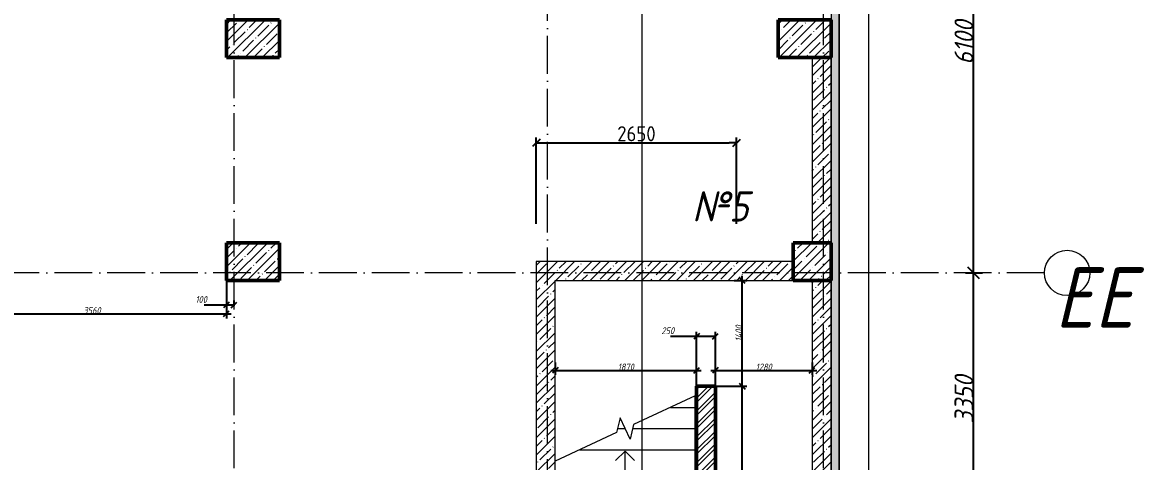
# Model space of a CAD drawing. Header units: millimetres. Extents: x -606178 to 312196, y -19338 to 632709.
# Drawn here: x -509517 to -494668, y 504578 to 510392 of the extents above; entities that cross this region are included whole.
import ezdxf

# ---------------------------------------------------------------- set-up
doc = ezdxf.new("R2010")
doc.units = ezdxf.units.MM
doc.linetypes.add('50_200_ШТРИХ_1Т_ш5_п1_п1_', pattern=[700, 500, -100, 0, -100])
for name, color, linetype, lineweight in [('A-____-____-DIMS', 7, 'Continuous', 9), ('A-FLOR-____-OTLN', 7, 'Continuous', 9), ('A-WALL-____-MCUT', 7, 'Continuous', 13), ('A-WALL-____-MCUT-1', 7, 'Continuous', 9), ('A-WALL-____-MCUT-2', 7, 'Continuous', 50), ('A-WALL-____-MCUT-3', 7, 'Continuous', 9), ('A-WALL-____-PATT-1', 7, 'Continuous', 9), ('G-____-____-TEXT', 7, 'Continuous', 9), ('S-COLS-____-MCUT', 7, 'Continuous', 50), ('S-COLS-____-OTLN', 7, 'Continuous', 9), ('S-GRID-____-IDEN', 7, 'Continuous', 9), ('S-GRID-____-OTLN-1', 7, '50_200_ШТРИХ_1Т_ш5_п1_п1_', 9), ('S-STRS-____-MBND', 7, 'Continuous', 9), ('S-STRS-____-OTLN-1', 7, 'Continuous', 9)]:
    doc.layers.add(name, color=color, linetype=linetype, lineweight=lineweight)
doc.layers.add('A-WALL-____-PATT-2', color=7, linetype='Continuous', lineweight=9, true_color=0x787878)
doc.layers.add('G-____-____-SYMB-1', color=9, linetype='Continuous', lineweight=9, true_color=0x808080)
doc.styles.add('ISOCPEUR_I', font='isocpeui.ttf', dxfattribs={"width": 0.9, "height": 2.5})
doc.styles.add('ISOCPEUR_I_7', font='isocpeui.ttf', dxfattribs={"width": 0.9, "height": 90})
doc.styles.add('ISOCPEUR_I_9', font='isocpeui.ttf', dxfattribs={"width": 0.9, "height": 250})
doc.styles.add('СПДС', font='isocpeur.ttf', dxfattribs={"width": 0.9})
doc.dimstyles.new('ISO-1_8_0_9К_СРЕДНИЙ_Кладочные', dxfattribs={"dimscale": 304.8, "dimtxt": 89.638306, "dimasz": 0.246063, "dimexe": 0.19685, "dimexo": 0, "dimgap": 0, "dimtad": 1, "dimdec": 3, "dimrnd": 0.001, "dimdsep": 46, "dimtxsty": 'ISOCPEUR_I_7', "dimblk1": 'OBLIQUE', "dimblk2": 'OBLIQUE', "dimsah": 1, "dimcen": 0.09, "dimdle": 0.19685, "dimazin": 0, "dimtfac": 1, "dimtdec": 4, "dimtix": 1, "dimtmove": 2, "dimatfit": 3, "dimfxl": 1, "dimtvp": 1, "dimtolj": 1, "dimtzin": 0, "dimarcsym": 2})
doc.dimstyles.new('ISO-1_8_0_9К_СРЕДНИЙ_Кладочные_1', dxfattribs={"dimscale": 304.8, "dimtxt": 89.638306, "dimasz": 0.246063, "dimexe": 0.19685, "dimexo": 0, "dimgap": 0, "dimtad": 1, "dimdec": 3, "dimrnd": 0.001, "dimdsep": 46, "dimtxsty": 'ISOCPEUR_I_7', "dimblk1": 'OBLIQUE', "dimblk2": 'OBLIQUE', "dimsah": 1, "dimcen": 0.09, "dimdle": 0.19685, "dimazin": 0, "dimtfac": 1, "dimtdec": 4, "dimtix": 1, "dimtmove": 0, "dimatfit": 3, "dimfxl": 1, "dimtvp": 1, "dimtolj": 1, "dimtzin": 0, "dimarcsym": 2})
doc.dimstyles.new('ISO-1_8_0_9К_СРЕДНИЙ_Кладочные_2', dxfattribs={"dimscale": 304.8, "dimtxt": 89.638306, "dimasz": 0.246063, "dimexe": 0.19685, "dimexo": 0, "dimgap": 0, "dimtad": 1, "dimdec": 3, "dimrnd": 0.001, "dimdsep": 46, "dimtxsty": 'ISOCPEUR_I_7', "dimblk1": 'OBLIQUE', "dimblk2": 'OBLIQUE', "dimsah": 1, "dimcen": 0.09, "dimdle": 0.19685, "dimazin": 0, "dimtfac": 1, "dimtdec": 4, "dimtix": 1, "dimtmove": 1, "dimatfit": 3, "dimfxl": 1, "dimtvp": 1, "dimtolj": 1, "dimtzin": 0, "dimarcsym": 2})
doc.dimstyles.new('ISO-2_5_0_9К_БОЛЬШОЙ_ОСИ', dxfattribs={"dimscale": 304.8, "dimtxt": 248.995294, "dimasz": 0.492126, "dimexe": 0.393701, "dimexo": 0, "dimgap": 0, "dimtad": 1, "dimdec": 0, "dimzin": 0, "dimdsep": 46, "dimtxsty": 'ISOCPEUR_I_9', "dimblk1": 'OBLIQUE', "dimblk2": 'OBLIQUE', "dimsah": 1, "dimcen": 0.09, "dimdle": 0.393701, "dimazin": 0, "dimtfac": 1, "dimtdec": 4, "dimtix": 1, "dimtmove": 0, "dimatfit": 3, "dimfxl": 1, "dimtvp": 1, "dimtolj": 1, "dimtzin": 0, "dimarcsym": 2})
doc.dimstyles.new('Размера А3', dxfattribs={"dimtxt": 200, "dimasz": 100, "dimexe": 70, "dimexo": 100, "dimgap": 20, "dimtad": 1, "dimdec": 0, "dimrnd": 10, "dimzin": 0, "dimdsep": 46, "dimtxsty": 'СПДС', "dimblk": 'ARROWHEAD_6', "dimcen": 1, "dimclrd": 256, "dimclre": 256, "dimclrt": 256, "dimazin": 0, "dimtfac": 1, "dimtdec": 0, "dimtmove": 2, "dimatfit": 3, "dimfxl": 1, "dimtolj": 1, "dimtzin": 0, "dimarcsym": 0})
pattern_1 = [(45, (-600067.05, 451794.26), (-114.04925, 114.04925), []), (45, (-599953, 451794.26), (-114.04925, 114.04925), [201.612, -40.322, 3.353, -36.97])]

# ---------------------------------------------------------------- blocks, each defined once
blk = doc.blocks.new('BSC_Колонна _Прямоугольная - 500х700-V120-АР1_Кладочный план подвала в осях 1-64_Ю-ЯЯ')
at = {"layer": 'S-COLS-____-OTLN'}
h = blk.add_hatch(dxfattribs=at)
h.set_pattern_fill('FP_136', color=256, style=0, pattern_type=2)
h.set_pattern_definition([(315, (-55431.04, 93600), (114.04925, 114.04925), []), (315, (-55431.04, 93485.95), (114.04925, 114.04925), [201.613, -40.323, 3.353, -36.97])])
h.paths.add_polyline_path([(-250, -350), (250, -350), (250, 350), (-250, 350)], flags=0)
at = {"layer": 'S-COLS-____-MCUT'}
for p, q in [((250, 350), (-250, 350)), ((-250, 350), (-250, -350)), ((250, -350), (250, 350)), ((-250, -350), (250, -350))]:
    blk.add_line(p, q, dxfattribs=at)
blk = doc.blocks.new('BSC_Колонна _Прямоугольная - 500х500-V121-АР1_Кладочный план подвала в осях 1-64_Ю-ЯЯ')
at = {"layer": 'S-COLS-____-OTLN'}
h = blk.add_hatch(dxfattribs=at)
h.set_pattern_fill('FP_137', color=256, style=0, pattern_type=2)
h.set_pattern_definition([(315, (-55431.04, 101000), (114.04925, 114.04925), []), (315, (-55431.04, 100885.95), (114.04925, 114.04925), [201.613, -40.323, 3.353, -36.97])])
h.paths.add_polyline_path([(-250, -250), (250, -250), (250, 250), (-250, 250)], flags=0)
at = {"layer": 'S-COLS-____-MCUT'}
for p, q in [((250, 250), (-250, 250)), ((-250, 250), (-250, -250)), ((250, -250), (250, 250)), ((-250, -250), (250, -250))]:
    blk.add_line(p, q, dxfattribs=at)
blk = doc.blocks.new('BSC_Колонна _Прямоугольная - 500х700-V172-АР1_Кладочный план подвала в осях 1-64_Ю-ЯЯ')
at = {"layer": 'S-COLS-____-OTLN'}
h = blk.add_hatch(dxfattribs=at)
h.set_pattern_fill('FP_191', color=256, style=0, pattern_type=2)
h.set_pattern_definition([(315, (-58381.04, 93600), (114.04925, 114.04925), []), (315, (-58381.04, 93485.95), (114.04925, 114.04925), [201.613, -40.323, 3.353, -36.97])])
h.paths.add_polyline_path([(-250, -350), (250, -350), (250, 350), (-250, 350)], flags=0)
at = {"layer": 'S-COLS-____-MCUT'}
for p, q in [((250, 350), (-250, 350)), ((-250, 350), (-250, -350)), ((250, -350), (250, 350)), ((-250, -350), (250, -350))]:
    blk.add_line(p, q, dxfattribs=at)
blk = doc.blocks.new('BSC_Колонна _Прямоугольная - 500х700-V173-АР1_Кладочный план подвала в осях 1-64_Ю-ЯЯ')
at = {"layer": 'S-COLS-____-OTLN'}
h = blk.add_hatch(dxfattribs=at)
h.set_pattern_fill('FP_192', color=256, style=0, pattern_type=2)
h.set_pattern_definition([(315, (-58381.04, 100900), (114.04925, 114.04925), []), (315, (-58381.04, 100785.95), (114.04925, 114.04925), [201.613, -40.323, 3.353, -36.97])])
h.paths.add_polyline_path([(-250, -350), (250, -350), (250, 350), (-250, 350)], flags=0)
at = {"layer": 'S-COLS-____-MCUT'}
for p, q in [((250, 350), (-250, 350)), ((-250, 350), (-250, -350)), ((250, -350), (250, 350)), ((-250, -350), (250, -350))]:
    blk.add_line(p, q, dxfattribs=at)
blk = doc.blocks.new('Ось сетки - Круг_Ø6_00__ISO-2_5_0_9K_-25732049-АР1_Кладочный план подвала в осях 1-64_Ю-ЯЯ')
at = {"layer": 'S-GRID-____-IDEN'}
blk.add_circle((0, 0), 3, dxfattribs=at)
blk = doc.blocks.new('_Oblique')
at = {"color": 0, "linetype": 'ByBlock', "lineweight": -2}
blk.add_line((-0.5, -0.5), (0.5, 0.5), dxfattribs=at)
blk = doc.blocks.new('*D3842')
at = {"layer": 'A-____-____-DIMS', "color": 0, "lineweight": -2, "transparency": 16777216}
for p, q in [((-496933, 503605), (-496933, 507195)), ((-497039, 507075), (-496813, 507075)), ((-497039, 503725), (-496813, 503725))]:
    blk.add_line(p, q, dxfattribs=at)
at = {"layer": 'Defpoints', "color": 0, "transparency": 16777216}
for p in [(-497039, 507075), (-496933, 507075), (-497039, 503725)]:
    blk.add_point(p, dxfattribs=at)
at = {"layer": 'A-____-____-DIMS', "color": 0, "lineweight": -2, "transparency": 16777216, "xscale": 150, "yscale": 150, "zscale": 150}
for p, rotation in [((-496933, 507075), 90), ((-496933, 503725), 270)]:
    blk.add_blockref('_Oblique', p, dxfattribs=dict(at, rotation=rotation))
at = {"layer": 'A-____-____-DIMS', "color": 0, "transparency": 16777216, "insert": (-497058, 505400), "char_height": 250, "width": 758.48, "attachment_point": 5, "rotation": 90, "style": 'ISOCPEUR_I_9'}
blk.add_mtext('\\A1;3350', dxfattribs=at)
blk = doc.blocks.new('*D3843')
at = {"layer": 'A-____-____-DIMS', "color": 0, "lineweight": -2, "transparency": 16777216}
for p, q in [((-496933, 506955), (-496933, 513295)), ((-497039, 513175), (-496813, 513175)), ((-497039, 507075), (-496813, 507075))]:
    blk.add_line(p, q, dxfattribs=at)
at = {"layer": 'Defpoints', "color": 0, "transparency": 16777216}
for p in [(-497039, 513175), (-496933, 513175), (-497039, 507075)]:
    blk.add_point(p, dxfattribs=at)
at = {"layer": 'A-____-____-DIMS', "color": 0, "lineweight": -2, "transparency": 16777216, "xscale": 150, "yscale": 150, "zscale": 150}
for p, rotation in [((-496933, 513175), 90), ((-496933, 507075), 270)]:
    blk.add_blockref('_Oblique', p, dxfattribs=dict(at, rotation=rotation))
at = {"layer": 'A-____-____-DIMS', "color": 0, "transparency": 16777216, "insert": (-497058, 510125), "char_height": 250, "width": 701.02, "attachment_point": 5, "rotation": 90, "style": 'ISOCPEUR_I_9'}
blk.add_mtext('\\A1;6100', dxfattribs=at)
blk = doc.blocks.new('*D3793')
at = {"layer": 'A-____-____-DIMS', "color": 0, "lineweight": -2, "transparency": 16777216}
for p, q in [((-506817, 506975), (-506817, 506474)), ((-510437, 506534), (-506757, 506534)), ((-510377, 506375), (-510377, 506594))]:
    blk.add_line(p, q, dxfattribs=at)
at = {"layer": 'Defpoints', "color": 0, "transparency": 16777216}
for p in [(-506817, 506975), (-506817, 506534), (-510377, 506375)]:
    blk.add_point(p, dxfattribs=at)
at = {"layer": 'A-____-____-DIMS', "color": 0, "lineweight": -2, "transparency": 16777216, "xscale": 75, "yscale": 75, "zscale": 75, "rotation": 180}
blk.add_blockref('_Oblique', (-510377, 506534), dxfattribs=at)
at = {"layer": 'A-____-____-DIMS', "color": 0, "lineweight": -2, "transparency": 16777216, "xscale": 75, "yscale": 75, "zscale": 75}
blk.add_blockref('_Oblique', (-506817, 506534), dxfattribs=at)
at = {"layer": 'A-____-____-DIMS', "color": 0, "transparency": 16777216, "insert": (-508597, 506579), "char_height": 90, "width": 546.1, "attachment_point": 5, "style": 'ISOCPEUR_I_7'}
blk.add_mtext('\\A1;3560', dxfattribs=at)
blk = doc.blocks.new('*D3794')
at = {"layer": 'A-____-____-DIMS', "color": 0, "lineweight": -2, "transparency": 16777216}
for p, q in [((-506817, 506975), (-506817, 506589)), ((-506817, 506649), (-507113, 506649)), ((-506717, 506649), (-506877, 506649)), ((-506717, 506640), (-506717, 506709))]:
    blk.add_line(p, q, dxfattribs=at)
at = {"layer": 'Defpoints', "color": 0, "transparency": 16777216}
for p in [(-506817, 506975), (-506717, 506649), (-506717, 506640)]:
    blk.add_point(p, dxfattribs=at)
at = {"layer": 'A-____-____-DIMS', "color": 0, "lineweight": -2, "transparency": 16777216, "xscale": 75, "yscale": 75, "zscale": 75, "rotation": 180}
blk.add_blockref('_Oblique', (-506817, 506649), dxfattribs=at)
at = {"layer": 'A-____-____-DIMS', "color": 0, "lineweight": -2, "transparency": 16777216, "xscale": 75, "yscale": 75, "zscale": 75}
blk.add_blockref('_Oblique', (-506717, 506649), dxfattribs=at)
at = {"layer": 'A-____-____-DIMS', "color": 0, "transparency": 16777216, "insert": (-507227, 506769), "char_height": 90, "width": 368.21, "attachment_point": 1, "line_spacing_factor": 1.149209, "style": 'ISOCPEUR_I_7'}
blk.add_mtext('\\A1;100', dxfattribs=at)
blk = doc.blocks.new('*D3911')
at = {"layer": 'A-____-____-DIMS', "color": 0, "lineweight": -2, "transparency": 16777216}
for p, q in [((-502527, 505785), (-500537, 505785)), ((-502467, 505891), (-502467, 505725)), ((-500597, 505575), (-500597, 505845))]:
    blk.add_line(p, q, dxfattribs=at)
at = {"layer": 'Defpoints', "color": 0, "transparency": 16777216}
for p in [(-502467, 505891), (-500597, 505785), (-500597, 505575)]:
    blk.add_point(p, dxfattribs=at)
at = {"layer": 'A-____-____-DIMS', "color": 0, "lineweight": -2, "transparency": 16777216, "xscale": 75, "yscale": 75, "zscale": 75, "rotation": 180}
blk.add_blockref('_Oblique', (-502467, 505785), dxfattribs=at)
at = {"layer": 'A-____-____-DIMS', "color": 0, "lineweight": -2, "transparency": 16777216, "xscale": 75, "yscale": 75, "zscale": 75}
blk.add_blockref('_Oblique', (-500597, 505785), dxfattribs=at)
at = {"layer": 'A-____-____-DIMS', "color": 0, "transparency": 16777216, "insert": (-501532, 505831), "char_height": 90, "width": 504.73, "attachment_point": 5, "style": 'ISOCPEUR_I_7'}
blk.add_mtext('\\A1;1870', dxfattribs=at)
blk = doc.blocks.new('*D3912')
at = {"layer": 'A-____-____-DIMS', "color": 0, "lineweight": -2, "transparency": 16777216}
for p, q in [((-500597, 506235), (-500943, 506235)), ((-500347, 506235), (-500657, 506235)), ((-500597, 505575), (-500597, 506295)), ((-500347, 505575), (-500347, 506295))]:
    blk.add_line(p, q, dxfattribs=at)
at = {"layer": 'Defpoints', "color": 0, "transparency": 16777216}
for p in [(-500347, 506235), (-500597, 505575), (-500347, 505575)]:
    blk.add_point(p, dxfattribs=at)
at = {"layer": 'A-____-____-DIMS', "color": 0, "lineweight": -2, "transparency": 16777216, "xscale": 75, "yscale": 75, "zscale": 75, "rotation": 180}
blk.add_blockref('_Oblique', (-500597, 506235), dxfattribs=at)
at = {"layer": 'A-____-____-DIMS', "color": 0, "lineweight": -2, "transparency": 16777216, "xscale": 75, "yscale": 75, "zscale": 75}
blk.add_blockref('_Oblique', (-500347, 506235), dxfattribs=at)
at = {"layer": 'A-____-____-DIMS', "color": 0, "transparency": 16777216, "insert": (-501062, 506355), "char_height": 90, "width": 409.58, "attachment_point": 1, "line_spacing_factor": 1.149209, "style": 'ISOCPEUR_I_7'}
blk.add_mtext('\\A1;250', dxfattribs=at)
blk = doc.blocks.new('*D3913')
at = {"layer": 'A-____-____-DIMS', "color": 0, "lineweight": -2, "transparency": 16777216}
for p, q in [((-500407, 505785), (-499007, 505785)), ((-500347, 505575), (-500347, 505845)), ((-499067, 505891), (-499067, 505725))]:
    blk.add_line(p, q, dxfattribs=at)
at = {"layer": 'Defpoints', "color": 0, "transparency": 16777216}
for p in [(-499067, 505891), (-499067, 505785), (-500347, 505575)]:
    blk.add_point(p, dxfattribs=at)
at = {"layer": 'A-____-____-DIMS', "color": 0, "lineweight": -2, "transparency": 16777216, "xscale": 75, "yscale": 75, "zscale": 75, "rotation": 180}
blk.add_blockref('_Oblique', (-500347, 505785), dxfattribs=at)
at = {"layer": 'A-____-____-DIMS', "color": 0, "lineweight": -2, "transparency": 16777216, "xscale": 75, "yscale": 75, "zscale": 75}
blk.add_blockref('_Oblique', (-499067, 505785), dxfattribs=at)
at = {"layer": 'A-____-____-DIMS', "color": 0, "transparency": 16777216, "insert": (-499707, 505830), "char_height": 90, "width": 504.73, "attachment_point": 5, "style": 'ISOCPEUR_I_7'}
blk.add_mtext('\\A1;1280', dxfattribs=at)
blk = doc.blocks.new('*D3915')
at = {"layer": 'A-____-____-DIMS', "color": 0, "lineweight": -2, "transparency": 16777216}
for p, q in [((-499992, 501415), (-499992, 505635)), ((-500347, 505575), (-499932, 505575)), ((-500347, 501475), (-499932, 501475))]:
    blk.add_line(p, q, dxfattribs=at)
at = {"layer": 'Defpoints', "color": 0, "transparency": 16777216}
for p in [(-500347, 505575), (-499992, 505575), (-500347, 501475)]:
    blk.add_point(p, dxfattribs=at)
at = {"layer": 'A-____-____-DIMS', "color": 0, "lineweight": -2, "transparency": 16777216, "xscale": 75, "yscale": 75, "zscale": 75}
for p, rotation in [((-499992, 505575), 90), ((-499992, 501475), 270)]:
    blk.add_blockref('_Oblique', p, dxfattribs=dict(at, rotation=rotation))
at = {"layer": 'A-____-____-DIMS', "color": 0, "transparency": 16777216, "insert": (-500167, 503242), "char_height": 90, "width": 521.28, "attachment_point": 1, "rotation": 90, "line_spacing_factor": 1.149209, "style": 'ISOCPEUR_I_7'}
blk.add_mtext('\\A1;4100', dxfattribs=at)
blk = doc.blocks.new('*D3916')
at = {"layer": 'A-____-____-DIMS', "color": 0, "lineweight": -2, "transparency": 16777216}
for p, q in [((-500098, 506975), (-499932, 506975)), ((-499992, 505515), (-499992, 507035)), ((-500347, 505575), (-499932, 505575))]:
    blk.add_line(p, q, dxfattribs=at)
at = {"layer": 'Defpoints', "color": 0, "transparency": 16777216}
for p in [(-500098, 506975), (-499992, 506975), (-500347, 505575)]:
    blk.add_point(p, dxfattribs=at)
at = {"layer": 'A-____-____-DIMS', "color": 0, "lineweight": -2, "transparency": 16777216, "xscale": 75, "yscale": 75, "zscale": 75}
for p, rotation in [((-499992, 506975), 90), ((-499992, 505575), 270)]:
    blk.add_blockref('_Oblique', p, dxfattribs=dict(at, rotation=rotation))
at = {"layer": 'A-____-____-DIMS', "color": 0, "transparency": 16777216, "insert": (-500037, 506275), "char_height": 90, "width": 521.28, "attachment_point": 5, "rotation": 90, "style": 'ISOCPEUR_I_7'}
blk.add_mtext('\\A1;1400', dxfattribs=at)
blk = doc.blocks.new('ARROWHEAD_6')
at = {"color": 0, "linetype": 'Continuous'}
for p, q in [((0, 0), (-1, 0)), ((-0.5, -0.5), (0.5, 0.5))]:
    blk.add_line(p, q, dxfattribs=at)
blk = doc.blocks.new('*D4046')
at = {"lineweight": -2, "transparency": 16777216}
for p, q in [((-502717, 507725), (-502717, 508868)), ((-502617, 508798), (-500167, 508798)), ((-500067, 507725), (-500067, 508868))]:
    blk.add_line(p, q, dxfattribs=at)
at = {"layer": 'Defpoints', "color": 0, "transparency": 16777216}
for p in [(-500067, 508798), (-502717, 507625), (-500067, 507625)]:
    blk.add_point(p, dxfattribs=at)
at = {"lineweight": -2, "transparency": 16777216, "xscale": 100, "yscale": 100, "zscale": 100, "rotation": 180}
blk.add_blockref('ARROWHEAD_6', (-502717, 508798), dxfattribs=at)
at = {"lineweight": -2, "transparency": 16777216, "xscale": 100, "yscale": 100, "zscale": 100}
blk.add_blockref('ARROWHEAD_6', (-500067, 508798), dxfattribs=at)
at = {"lineweight": 25, "transparency": 16777216, "insert": (-501392, 508918), "char_height": 200, "attachment_point": 5, "style": 'СПДС'}
blk.add_mtext('\\A1;2650', dxfattribs=at)

msp = doc.modelspace()

# ---------------------------------------------------------------- hatches: boundary and pattern name
at = {"layer": 'A-WALL-____-PATT-1'}
h = msp.add_hatch(dxfattribs=at)
h.set_pattern_fill('FP_54', color=256, style=0, pattern_type=2)
h.set_pattern_definition([(0, (-600067.05, 451794.26), (120.967, 69.841), [80.645, -161.29]), (120, (-600067.05, 451794.26), (-120.96808, 69.84086), [80.645, -161.29]), (60, (-600067.05, 451794.26), (-8e-05, 139.68186), [0, -161.29, 80.645, 0])])
h.paths.add_polyline_path([(-498764.5892, 493275.3011), (-498715.047, 493275.3011), (-498715.047, 537577.3011), (-498815.047, 537577.3011), (-498815.047, 493275.3011)], flags=0)
h = msp.add_hatch(dxfattribs=at)
h.set_pattern_fill('FP_1', color=256, style=0, pattern_type=2)
h.set_pattern_definition(pattern_1)
h.paths.add_polyline_path([(-499067.047, 507475.3011), (-498817.047, 507475.3011), (-498817.047, 509925.3011), (-499067.047, 509925.3011)], flags=0)
h = msp.add_hatch(dxfattribs=at)
h.set_pattern_fill('FP_1', color=256, style=0, pattern_type=2)
h.set_pattern_definition(pattern_1)
h.paths.add_polyline_path([(-502717.047, 506975.3011), (-499317.047, 506975.3011), (-499317.047, 507225.3011), (-502717.047, 507225.3011)], flags=0)
h = msp.add_hatch(dxfattribs=at)
h.set_pattern_fill('FP_1', color=256, style=0, pattern_type=2)
h.set_pattern_definition(pattern_1)
h.paths.add_polyline_path([(-502717.047, 501775.3011), (-502467.047, 501775.3011), (-502467.047, 506975.3011), (-502717.047, 506975.3011), (-502717.047, 502560.5399)], flags=0)
h = msp.add_hatch(dxfattribs=at)
h.set_pattern_fill('FP_1', color=256, style=0, pattern_type=2)
h.set_pattern_definition(pattern_1)
h.paths.add_polyline_path([(-499067.047, 498875.3011), (-498817.047, 498875.3011), (-498817.047, 506975.3011), (-499067.047, 506975.3011), (-499067.047, 499331.565)], flags=0)
at = {"layer": 'A-WALL-____-PATT-2'}
h = msp.add_hatch(dxfattribs=at)
h.set_pattern_fill('FP_53', color=256, style=0, pattern_type=2)
h.set_pattern_definition([(45, (-600067.05, 451794.26), (-85.53659, 85.53659), []), (45, (-600010.02, 451794.26), (-85.53659, 85.53659), [])])
h.paths.add_polyline_path([(-500597.047, 501475.3011), (-500347.047, 501475.3011), (-500347.047, 505575.3011), (-500597.047, 505575.3011)], flags=0)

# ---------------------------------------------------------------- linework, layer by layer
at = {"layer": 'A-FLOR-____-OTLN'}
msp.add_line((-498317.047, 498625.3011), (-498317.047, 535131.9328), dxfattribs=at)
at = {"layer": 'A-WALL-____-MCUT'}
for p, q in [((-498715.047, 537577.3011), (-498715.047, 493275.3011)), ((-498707.047, 493275.3011), (-498707.047, 537585.3011))]:
    msp.add_line(p, q, dxfattribs=at)
at = {"layer": 'A-WALL-____-MCUT-1'}
for p, q in [((-499067.047, 509925.3011), (-499067.047, 507475.3011)), ((-498817.047, 507475.3011), (-498817.047, 509925.3011)), ((-499317.047, 507225.3011), (-502717.047, 507225.3011)), ((-502717.047, 507225.3011), (-502717.047, 501775.3011)), ((-502467.047, 506975.3011), (-499317.047, 506975.3011)), ((-502467.047, 501525.3011), (-502467.047, 506975.3011)), ((-499067.047, 506975.3011), (-499067.047, 498875.3011)), ((-498817.047, 498875.3011), (-498817.047, 506975.3011))]:
    msp.add_line(p, q, dxfattribs=at)
at = {"layer": 'A-WALL-____-MCUT-2'}
for p, q in [((-500597.047, 505575.3011), (-500597.047, 501475.3011)), ((-500347.047, 505575.3011), (-500597.047, 505575.3011)), ((-500347.047, 501475.3011), (-500347.047, 505575.3011))]:
    msp.add_line(p, q, dxfattribs=at)
at = {"layer": 'A-WALL-____-MCUT-3'}
msp.add_line((-498815.047, 537477.3011), (-498815.047, 493275.3011), dxfattribs=at)
at = {"layer": 'G-____-____-SYMB-1'}
msp.add_line((-501318.8469, 538667.6328), (-501318.8469, 497200.5853), dxfattribs=at)
at = {"layer": 'S-GRID-____-OTLN-1'}
for p, q in [((-506717.047, 491888.6689), (-506717.047, 542687.1106)), ((-502567.047, 501310.9415), (-502567.047, 542687.1106)), ((-498917.047, 491888.6689), (-498917.047, 542687.1106)), ((-495992.6403, 507075.3011), (-604735.8172, 507075.3011))]:
    msp.add_line(p, q, dxfattribs=at)
at = {"layer": 'S-STRS-____-MBND'}
for p, q in [((-500617.047, 505446.6357), (-501428.7585, 505068.1284)), ((-501608.0811, 505156.9117), (-501655.3354, 504962.4738)), ((-501476.0129, 504873.6905), (-501608.0811, 505156.9117)), ((-501428.7585, 505068.1284), (-501476.0129, 504873.6905)), ((-501655.3354, 504962.4738), (-502467.047, 504583.9665))]:
    msp.add_line(p, q, dxfattribs=at)
at = {"layer": 'S-STRS-____-OTLN-1'}
for p, q in [((-500617.047, 505295.3011), (-500617.047, 505446.6357)), ((-500941.585, 505295.3011), (-500617.047, 505295.3011)), ((-500941.585, 505295.3011), (-500617.047, 505295.3011)), ((-500617.047, 505015.3011), (-500617.047, 505295.3011)), ((-501642.4968, 505015.3011), (-501542.047, 505015.3011)), ((-501642.4968, 505015.3011), (-501542.047, 505015.3011)), ((-501441.5971, 505015.3011), (-500617.047, 505015.3011)), ((-501441.5971, 505015.3011), (-500617.047, 505015.3011)), ((-500617.047, 504735.3011), (-500617.047, 505015.3011)), ((-502142.5089, 504735.3011), (-500617.047, 504735.3011)), ((-502142.5089, 504735.3011), (-500617.047, 504735.3011)), ((-500617.047, 504455.3011), (-500617.047, 504735.3011)), ((-501542.047, 504715.3011), (-501667.047, 504590.3011)), ((-501542.047, 504455.3011), (-501542.047, 504715.3011)), ((-501542.047, 504715.3011), (-501417.047, 504590.3011))]:
    msp.add_line(p, q, dxfattribs=at)

# ---------------------------------------------------------------- block references
at = {"layer": 'S-COLS-____-OTLN', "rotation": 89.9999999999999}
for name, p in [('BSC_Колонна _Прямоугольная - 500х700-V172-АР1_Кладочный план подвала в осях 1-64_Ю-ЯЯ', (-506467.047, 510175.3011)), ('BSC_Колонна _Прямоугольная - 500х700-V173-АР1_Кладочный план подвала в осях 1-64_Ю-ЯЯ', (-499167.047, 510175.3011)), ('BSC_Колонна _Прямоугольная - 500х700-V120-АР1_Кладочный план подвала в осях 1-64_Ю-ЯЯ', (-506467.047, 507225.3011)), ('BSC_Колонна _Прямоугольная - 500х500-V121-АР1_Кладочный план подвала в осях 1-64_Ю-ЯЯ', (-499067.047, 507225.3011))]:
    msp.add_blockref(name, p, dxfattribs=at)
at = {"layer": 'S-GRID-____-IDEN', "xscale": 99.99999999999993, "yscale": 99.99999999999993, "zscale": 99.99999999999993, "rotation": 89.9999999999998}
msp.add_blockref('Ось сетки - Круг_Ø6_00__ISO-2_5_0_9K_-25732049-АР1_Кладочный план подвала в осях 1-64_Ю-ЯЯ', (-495692.6403, 507075.3011), dxfattribs=at)

# ---------------------------------------------------------------- texts
at = {"layer": 'G-____-____-TEXT', "insert": (-500655.6844, 508155.9017), "char_height": 400, "width": 2763.416813, "attachment_point": 1, "style": 'ISOCPEUR_I'}
msp.add_mtext('№5', dxfattribs=at)
at = {"layer": 'S-GRID-____-IDEN', "insert": (-495859.7108, 507151.377), "char_height": 800, "width": 404.0505, "attachment_point": 1, "style": 'ISOCPEUR_I'}
msp.add_mtext('ЕЕ', dxfattribs=at)

# ---------------------------------------------------------------- dimensions: what is measured, and where the dimension line sits
at = {"color": 18, "lineweight": 25, "true_color": 0x000000}
dim = msp.add_linear_dim(base=(-500067.047, 508798.4445), p1=(-502717.047, 507625.3011), p2=(-500067.047, 507625.3011), dimstyle='Размера А3', dxfattribs=at)
dim.commit()
dim.dimension.update_dxf_attribs({"geometry": '*D4046', "text_midpoint": (-501392.047, 508918.4445)})
at = {"layer": 'A-____-____-DIMS'}
for base, p1, p2, dimstyle, override, picture, middle in [((-496932.8055, 513175.3011), (-497038.8715, 507075.3011), (-497038.8715, 513175.3011), 'ISO-2_5_0_9К_БОЛЬШОЙ_ОСИ', {"dimtxt": 400, "dimpost": '<>', "dimfxl": 6100}, '*D3843', (-497057.8055, 510125.3011)), ((-496932.8055, 507075.3011), (-497038.8715, 503725.3011), (-497038.8715, 507075.3011), 'ISO-2_5_0_9К_БОЛЬШОЙ_ОСИ', {"dimtxt": 400, "dimpost": '<>', "dimfxl": 3350}, '*D3842', (-497057.8055, 505400.3011)), ((-499991.6571, 506975.3011), (-500347.047, 505575.3011), (-500097.7231, 506975.3011), 'ISO-1_8_0_9К_СРЕДНИЙ_Кладочные', {"dimtxt": 400, "dimpost": '<>', "dimfxl": 1422.027568}, '*D3916', (-500036.6571, 506275.3011))]:
    dim = msp.add_linear_dim(base=base, p1=p1, p2=p2, angle=90, dimstyle=dimstyle, override=override, dxfattribs=at)
    dim.commit()
    dim.dimension.update_dxf_attribs({"geometry": picture, "text_midpoint": middle})
for base, p1, p2, override, picture, middle in [((-506817.047, 506533.9606), (-510377.047, 506375.3011), (-506817.047, 506975.3011), {"dimtxt": 400, "dimpost": '<>', "dimfxl": 3610.20775}, '*D3793', (-508597.047, 506578.9606)), ((-500597.047, 505785.1947), (-502467.047, 505891.2607), (-500597.047, 505575.3011), {"dimtxt": 400, "dimpost": '<>', "dimfxl": 1896.504801}, '*D3911', (-501532.047, 505830.7742)), ((-499067.047, 505785.1947), (-500347.047, 505575.3011), (-499067.047, 505891.2607), {"dimtxt": 400, "dimpost": '<>', "dimfxl": 1318.419684}, '*D3913', (-499707.047, 505830.1947))]:
    dim = msp.add_linear_dim(base=base, p1=p1, p2=p2, dimstyle='ISO-1_8_0_9К_СРЕДНИЙ_Кладочные', override=override, dxfattribs=at)
    dim.commit()
    dim.dimension.update_dxf_attribs({"geometry": picture, "text_midpoint": middle})
for base, p1, p2, override, picture, middle in [((-506717.047, 506649.1226), (-506817.047, 506975.3011), (-506717.047, 506640.0266), {"dimtxt": 400, "dimpost": '<>', "dimfxl": 349.869964}, '*D3794', (-507042.8454, 506649.1226)), ((-500347.047, 506235.4225), (-500597.047, 505575.3011), (-500347.047, 505575.3011), {"dimtxt": 400, "dimpost": '<>', "dimfxl": 250}, '*D3912', (-500857.339, 506235.4225))]:
    dim = msp.add_linear_dim(base=base, p1=p1, p2=p2, dimstyle='ISO-1_8_0_9К_СРЕДНИЙ_Кладочные_1', override=override, dxfattribs=at)
    dim.commit()
    dim.dimension.update_dxf_attribs({"geometry": picture, "text_midpoint": middle, "dimtype": 160})
dim = msp.add_linear_dim(base=(-499991.6571, 505575.3011), p1=(-500347.047, 501475.3011), p2=(-500347.047, 505575.3011), angle=90, dimstyle='ISO-1_8_0_9К_СРЕДНИЙ_Кладочные_2', override={"dimtxt": 400, "dimpost": '<>', "dimfxl": 4100}, dxfattribs=at)
dim.commit()
dim.dimension.update_dxf_attribs({"geometry": '*D3915', "text_midpoint": (-500106.8191, 503502.9284), "dimtype": 160, "text_rotation": 90})

doc.saveas('drawing.dxf')
